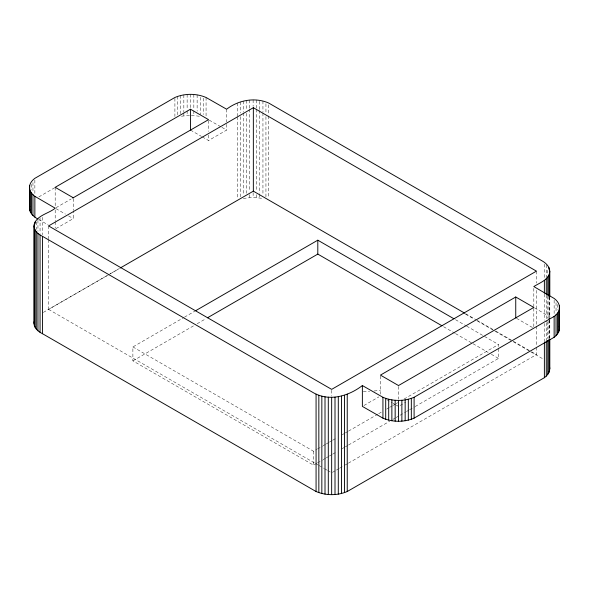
<?xml version="1.0" encoding="UTF-8"?>
<svg xmlns="http://www.w3.org/2000/svg" width="589" height="589" viewBox="0 0 589 589"><rect width="100%" height="100%" fill="white"/><g stroke="black" fill="none" stroke-linecap="round" stroke-linejoin="round"><path stroke-width="0.44" stroke-dasharray="2.94 2.21" d="M38.845 196.903L54.755 187.714M55.984 207.733L71.107 199.001M55.97 228.606L73.257 218.622L73.257 211.37M202.27 136.884L208.558 140.513L226.625 130.081L226.625 122.821M48.563 239.686L48.563 309.387L107.529 275.343M108.324 274.886L119.479 268.444M43.336 312.406L109.399 274.312M110.195 273.856L118.949 268.805M316.757 463.352L313.584 465.185L132.886 360.858L132.886 346.943L183.68 317.618M184.475 317.162L194.79 311.206M132.886 360.858L193.995 325.577M197.168 323.744L205.9 318.701M363.943 405.504L378.874 396.883M132.886 346.943L313.584 451.27L316.757 449.436M317.552 448.98L322.316 446.234M323.111 445.77L325.489 444.4M326.284 443.944L328.662 442.567M329.457 442.111L331.835 440.734M332.63 440.277L335.804 438.444M342.157 434.778L344.536 433.401M345.331 432.944L347.709 431.568M348.504 431.111L377.866 414.155M378.661 413.699L381.834 411.866M386.598 409.119L388.983 407.743M389.771 407.286L392.156 405.909M392.944 405.453L395.329 404.076M396.125 403.62L397.708 402.707M404.061 399.04L498.5 344.513L498.5 347.12M400.108 405.49L405.674 402.272M317.552 462.888L322.316 460.142M323.111 459.685L325.489 458.308M326.284 457.852L328.662 456.475M329.457 456.019L331.835 454.642M332.63 454.185L335.804 452.352M342.157 448.685L344.536 447.309M345.331 446.852L347.709 445.483M348.504 445.019L389.771 421.194M392.944 419.361L395.329 417.991M396.125 417.527L399.298 415.694M400.093 415.238L405.644 412.035M406.439 411.571L408.818 410.202M409.613 409.738L414.376 406.992M415.171 406.535L498.5 358.421L498.5 347.989M332.454 472.371L335.642 470.53M336.437 470.074L338.83 468.689M339.625 468.233L344.403 465.472M345.198 465.008L347.591 463.631M348.386 463.168L536.446 354.6L536.446 347.26M181.464 116.21L190.49 115.216M243.316 198.441L253.13 197.293L262.944 198.441M363.28 391.795L369.605 391.31M374.118 390.956L380.442 390.47M191.322 115.253L200.304 116.372M209.228 120.149L221.089 126.922M221.884 127.371L226.625 130.081M190.49 130.081L201.482 136.427M516.531 318.318L533.03 327.845M465.671 313.738L476.008 319.702M476.803 320.166L495.099 330.724M495.894 331.18L512.592 340.825M513.387 341.281L530.88 351.383M531.676 351.839L536.446 354.6M455.518 319.694L465.862 325.673M466.657 326.129L498.5 344.513M443.576 326.711L454.715 333.146M455.518 333.602L472.231 343.254M473.026 343.718L488.148 352.45M491.336 354.283L498.5 358.421M55.97 208.646L65.401 214.087M68.545 215.905L73.257 218.622M386.73 399.607L392.23 402.78M393.01 403.237L395.374 404.599M396.154 405.048L398.51 406.41M48.563 309.387L314.953 463.19M315.748 463.653L318.134 465.03M318.929 465.487L323.7 468.24M324.495 468.697L326.88 470.081M327.675 470.537L330.856 472.371M465.501 314.128L474.27 319.194M477.458 321.034L494.186 330.701M494.981 331.165L512.511 341.296M513.306 341.753L530.041 351.419M530.836 351.883L543.588 359.246M534.598 307.885L550.229 317.022M38.771 219.469L48.151 224.946M557.555 304.484L557.555 309.932M556.038 302.753L556.038 311.824M554.139 300.25L554.139 314.762M549.795 297.055L549.795 319.098M549.795 320.018L549.795 338.388M549.574 297.151L549.574 319.194M549.574 319.923L549.574 338.292M548.904 296.296L548.904 320.18M548.904 320.777L548.904 338.55M547.799 270.263L547.799 273.016M547.799 296.289L547.799 318.332M547.799 321.704L547.799 338.542M546.283 264.851L546.283 277.713M546.283 295.17L546.283 321.808M546.283 322.728L546.283 341.193M544.383 264.174L544.383 277.956M544.383 294.11L544.383 320.21M544.383 323.501L544.383 341.87M536.446 271.139L536.446 283.059M536.446 290.399L536.446 325.246M536.446 326.166L536.446 346.339M533.811 288.382L533.811 306.523M533.811 308.334L533.811 328.294M398.51 386.45L398.51 399.151M380.442 376.018L380.442 394.166M331.659 390.286L331.659 395.793M313.584 451.27L313.584 465.185M268.709 104.879L268.709 114.988M268.709 115.9L268.709 197.661M265.941 103.782L265.941 112.97M265.941 116.644L265.941 197.477M262.944 101.072L262.944 112.094M262.944 113.014L262.944 194.768M259.771 101.352L259.771 109.62M259.771 110.541L259.771 193.214M259.771 194.134L259.771 197.808M256.48 100.049L256.48 108.317M256.48 109.23L256.48 190.991M256.48 194.664L256.48 197.418M253.13 99.916L253.13 106.351M253.13 192.699L253.13 197.293M249.78 100.049L249.78 108.317M249.78 109.23L249.78 190.991M249.78 194.664L249.78 197.418M246.489 100.432L246.489 109.62M246.489 113.294L246.489 193.214M243.316 101.072L243.316 112.094M243.316 113.014L243.316 194.768M240.319 101.949L240.319 112.97M240.319 116.644L240.319 197.477M237.551 103.046L237.551 115.9M237.551 116.821L237.551 198.574M226.625 109.215L226.625 121.916M208.558 120.554L208.558 131.435M208.558 135.065L208.558 140.513M206.069 97.48L206.069 116.526M203.301 98.194L203.301 114.524M200.304 97.318L200.304 114.56M197.131 94.873L197.131 111.196M193.84 94.483L193.84 109.907M193.84 110.813L193.84 115.348M190.49 94.35L190.49 107.964M187.133 94.483L187.133 109.907M187.133 110.813L187.133 115.348M183.842 94.873L183.842 112.109M183.842 113.014L183.842 115.738M180.676 95.506L180.676 113.648M177.672 96.382L177.672 115.429M174.904 98.385L174.904 116.526M73.257 198.67L73.257 210.457M55.189 187.324L55.189 206.378M55.189 210.008L55.189 220.89M55.189 221.803L55.189 228.149M48.563 225.926L48.563 238.766M42.541 217.334L42.541 234.783M40.052 217.783L40.052 233.399M37.946 220.271L37.946 231.293M36.253 222.001L36.253 229.349M34.861 180.146L34.861 194.664M32.962 182.649L32.962 191.727M31.445 184.379L31.445 189.827"/><path stroke-width="0.88" d="M37.99 219.012C33.764 216.973 29.568 213.225 29.45 208.189L29.45 187.324C29.502 183.606 31.975 180.455 34.861 178.334L174.904 97.48C184.71 93.305 196.27 93.305 206.069 97.48L226.625 109.215C238.412 100.13 254.897 96.964 268.709 103.046L542.13 260.898C545.974 263.047 549.706 266.64 549.795 271.33L549.795 296.134M29.45 208.189L29.671 206.26M549.795 271.33C549.368 279.746 539.679 282.764 533.811 286.563L554.139 298.439C557.025 300.552 559.498 303.703 559.55 307.429L559.55 328.294C559.498 332.019 557.025 335.17 554.139 337.291L414.096 418.146C404.29 422.32 392.73 422.32 382.931 418.146L362.375 406.41L362.375 385.545L382.931 397.281C392.73 401.455 404.29 401.455 414.096 397.281L554.139 316.426C557.025 314.305 559.498 311.154 559.55 307.429M29.45 187.324C29.502 191.05 31.975 194.201 34.861 196.321L55.189 208.189C48.651 213.778 35.171 215.537 34.022 225.926L34.022 323.302C34.155 328.242 38.41 331.754 42.541 333.735L316.072 491.52C325.879 495.695 337.431 495.695 347.238 491.52L544.383 377.696C547.269 375.583 549.743 372.432 549.795 368.707L549.795 339.308M34.022 323.302L34.272 321.322M72.697 198.081L208.558 119.648L190.49 109.215L55.189 187.324L73.257 197.757M253.351 107.691L48.563 225.926L331.659 389.373L536.446 271.139L253.351 107.691L253.351 191.153L464.876 313.274M120.281 267.98L253.351 191.153M195.585 310.749L317.802 240.187L453.92 318.774M207.49 317.788L317.802 254.095L441.978 325.791M362.375 385.545C348.673 396.117 329.546 401.816 313.584 392.848L42.541 236.358C38.41 234.385 34.155 230.866 34.022 225.926M515.743 296.996L380.442 375.112L398.51 385.545L533.811 307.429L515.743 296.996L515.743 317.861M559.329 326.365L559.55 328.294M549.574 366.77L549.795 368.707M559.329 305.5L559.329 330.23M558.659 311.264L558.659 332.13M557.555 313.098L557.555 333.963M556.038 314.828L556.038 335.693M554.139 316.426L554.139 337.291M549.574 269.401L549.574 296.23M549.574 339.212L549.574 370.636M548.904 267.494L548.904 269.335M548.904 275.166L548.904 296.296M548.904 339.47L548.904 372.542M547.799 276.999L547.799 295.369M547.799 340.383L547.799 374.368M546.283 278.73L546.283 294.345M546.283 341.193L546.283 376.099M544.383 280.327L544.383 293.189M544.383 342.791L544.383 377.696M414.096 397.281L414.096 418.146M411.328 398.378L411.328 419.243M408.324 399.254L408.324 420.119M405.158 399.887L405.158 420.752M401.867 400.277L401.867 421.142M398.51 400.402L398.51 421.268M395.16 400.277L395.16 421.142M391.869 399.887L391.869 420.752M388.696 399.254L388.696 420.119M385.699 398.378L385.699 419.243M382.931 397.281L382.931 418.146M347.238 394.151L347.238 491.52M344.469 395.248L344.469 492.618M341.473 396.125L341.473 493.494M338.3 396.758L338.3 494.127M335.008 397.148L335.008 494.517M331.659 397.273L331.659 494.65M328.301 397.148L328.301 494.517M325.01 396.758L325.01 494.127M321.837 396.125L321.837 493.494M318.84 395.248L318.84 492.618M317.802 240.187L317.802 254.095M316.072 394.151L316.072 491.52M190.49 109.215L190.49 130.081M42.541 236.358L42.541 333.735M40.052 234.989L40.052 332.358M37.946 233.421L37.946 330.797M36.253 231.698L36.253 329.067M35.023 222.016L35.023 223.849M35.023 229.843L35.023 327.212M34.861 196.321L34.861 217.186M34.272 223.953L34.272 325.275M32.962 194.723L32.962 215.589M31.445 192.993L31.445 213.859M30.341 191.16L30.341 212.025M29.671 185.395L29.671 210.126"/></g></svg>
